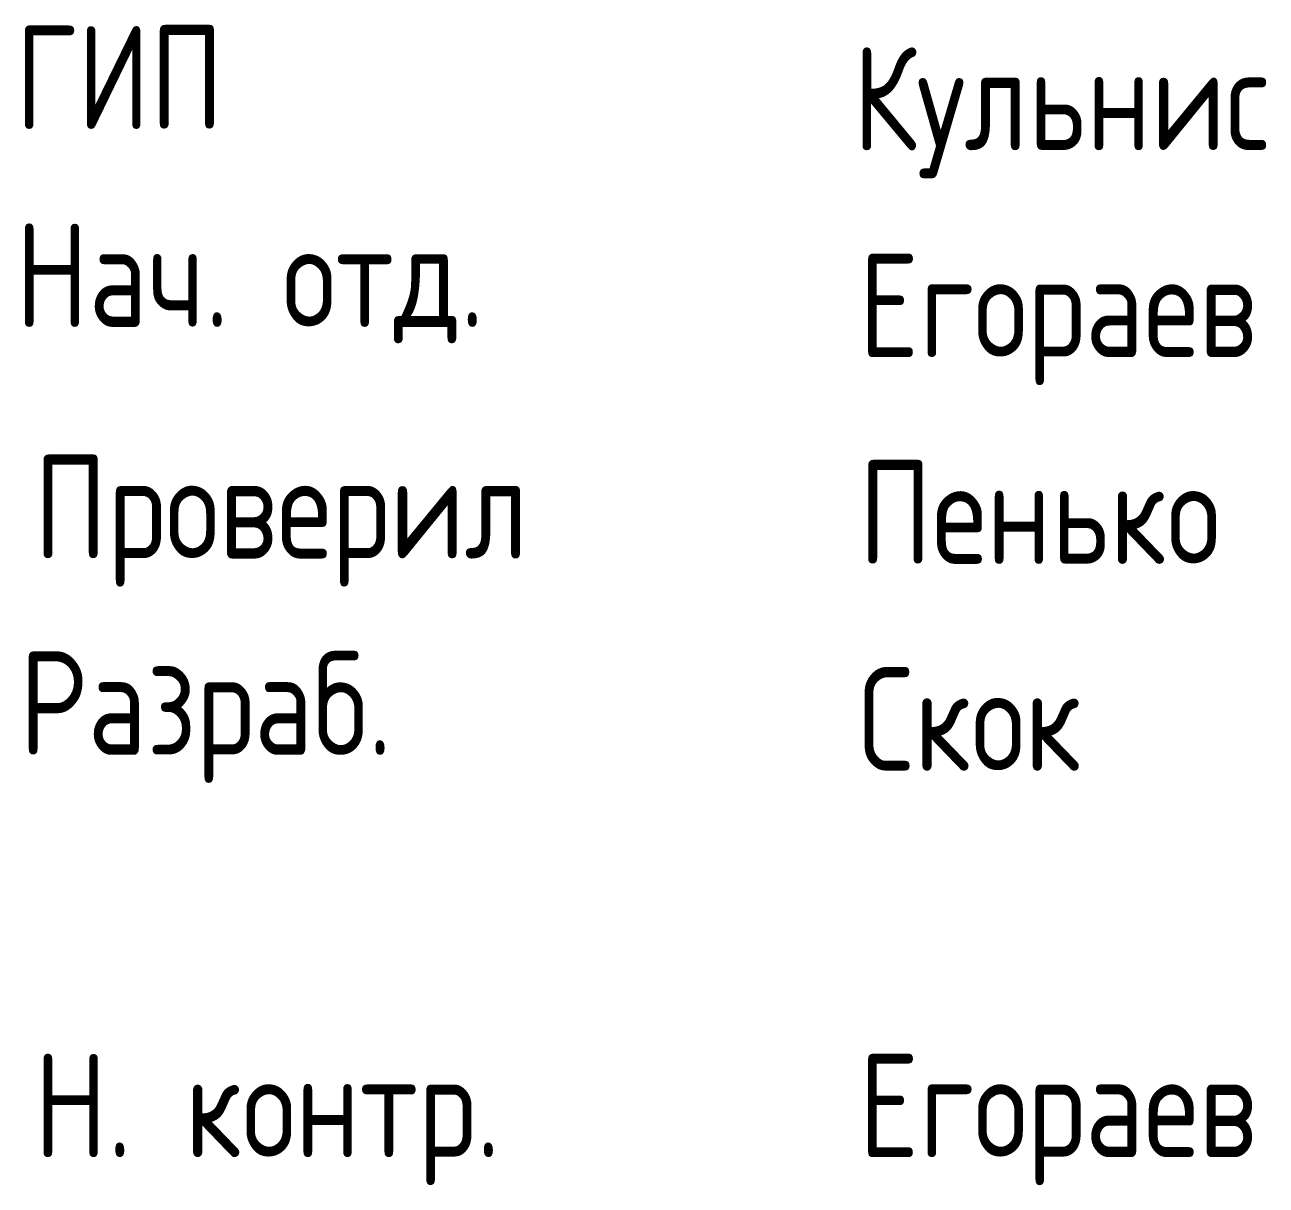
# Model space of a CAD drawing. Extents: x 16310088 to 16425637, y -218501 to -177893.
# Drawn here: x 16407193 to 16410194, y -218402 to -215597 of the extents above; entities that cross this region are included whole.
import ezdxf

# ---------------------------------------------------------------- set-up
doc = ezdxf.new("R2010")
doc.units = 0
doc.layers.get('0').update_dxf_attribs({"color": 250})
doc.styles.add('GOST 2.304', font='CS_Gost2304.shx')
doc.styles.add('ГОСТ 2.304', font='CS_Gost2304.shx')

msp = doc.modelspace()

# ---------------------------------------------------------------- texts
for s, style, p in [('ГИП', 'ГОСТ 2.304', (16407169.3, -215848.5)), ('Кульнис', 'ГОСТ 2.304', (16409194.8, -215899.9)), ('Нач. отд.', 'ГОСТ 2.304', (16407169.3, -216327)), ('Егораев', 'ГОСТ 2.304', (16409208.5, -216399.9)), ('Проверил', 'ГОСТ 2.304', (16407214.5, -216887)), ('Пенько', 'ГОСТ 2.304', (16409208.5, -216899.9)), ('Разраб.', 'ГОСТ 2.304', (16407179.6, -217361.5)), ('Скок', 'GOST 2.304', (16409208.5, -217399.9)), ('Н. контр.', 'ГОСТ 2.304', (16407214.5, -218333.9)), ('Егораев', 'ГОСТ 2.304', (16409208.5, -218333.9))]:
    msp.add_text(s, height=250, dxfattribs=dict(style=style)).set_placement(p)

doc.saveas('drawing.dxf')
